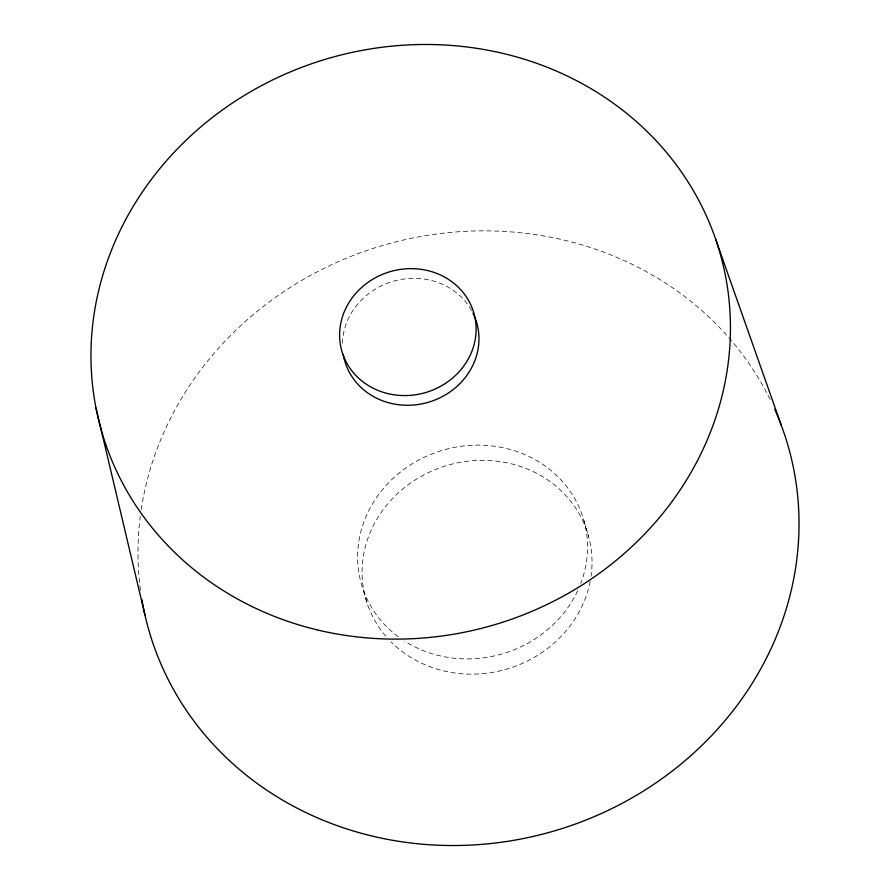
<?xml version="1.0" encoding="UTF-8"?>
<svg xmlns="http://www.w3.org/2000/svg" width="890" height="890" viewBox="0 0 890 890"><rect width="100%" height="100%" fill="white"/><g stroke="black" fill="none" stroke-linecap="round" stroke-linejoin="round"><path stroke-width="0.67" stroke-dasharray="4.45 3.34" d="M584.018 520.95L588.501 536.169M363.365 590.137L367.837 605.356M385.815 636.183A115.7 106.099 -16.4 0 1 447.336 465.37A115.7 106.099 -16.4 0 1 591.027 576.242M590.181 581.303A115.7 106.099 -16.4 0 1 508.079 668.702A115.7 106.099 -16.4 0 1 391.044 641.835M398.297 636.762A115.7 106.099 -16.4 0 1 376.637 497.377A115.7 106.099 -16.4 0 1 524.077 454.301A115.7 106.099 -16.4 0 1 580.747 583.462M577.688 590.671A115.7 106.099 -16.4 0 1 404.739 641.189M140.475 590.181A332.637 305.048 -16.4 0 1 140.275 516.389M141.221 509.558A332.637 305.048 -16.4 0 1 423.54 236.006A332.637 305.048 -16.4 0 1 771.218 401.724M342.461 343.24A68.697 63.001 -16.4 0 1 396.017 280.517A68.697 63.001 -16.4 0 1 471.934 311.099"/><path stroke-width="1.33" d="M715.805 239.644L781.442 425.72M96.02 408.132L144.925 614.89M774.667 409.155A332.637 305.048 -16.4 0 1 556.773 830.192A332.637 305.048 -16.4 0 1 141.911 599.615M472.968 313.102A68.697 63.001 -16.4 0 1 430.104 401.735A68.697 63.001 -16.4 0 1 343.251 354.476M316.851 629.797A321.791 295.102 -16.4 0 0 722.335 261.738A321.791 295.102 -16.4 0 0 192.919 133.845A321.791 295.102 -16.4 0 0 316.851 629.797M387.818 393.591A68.697 63.001 -16.4 0 0 474.381 315.016A68.697 63.001 -16.4 0 0 361.362 287.715A68.697 63.001 -16.4 0 0 387.818 393.591"/></g></svg>
